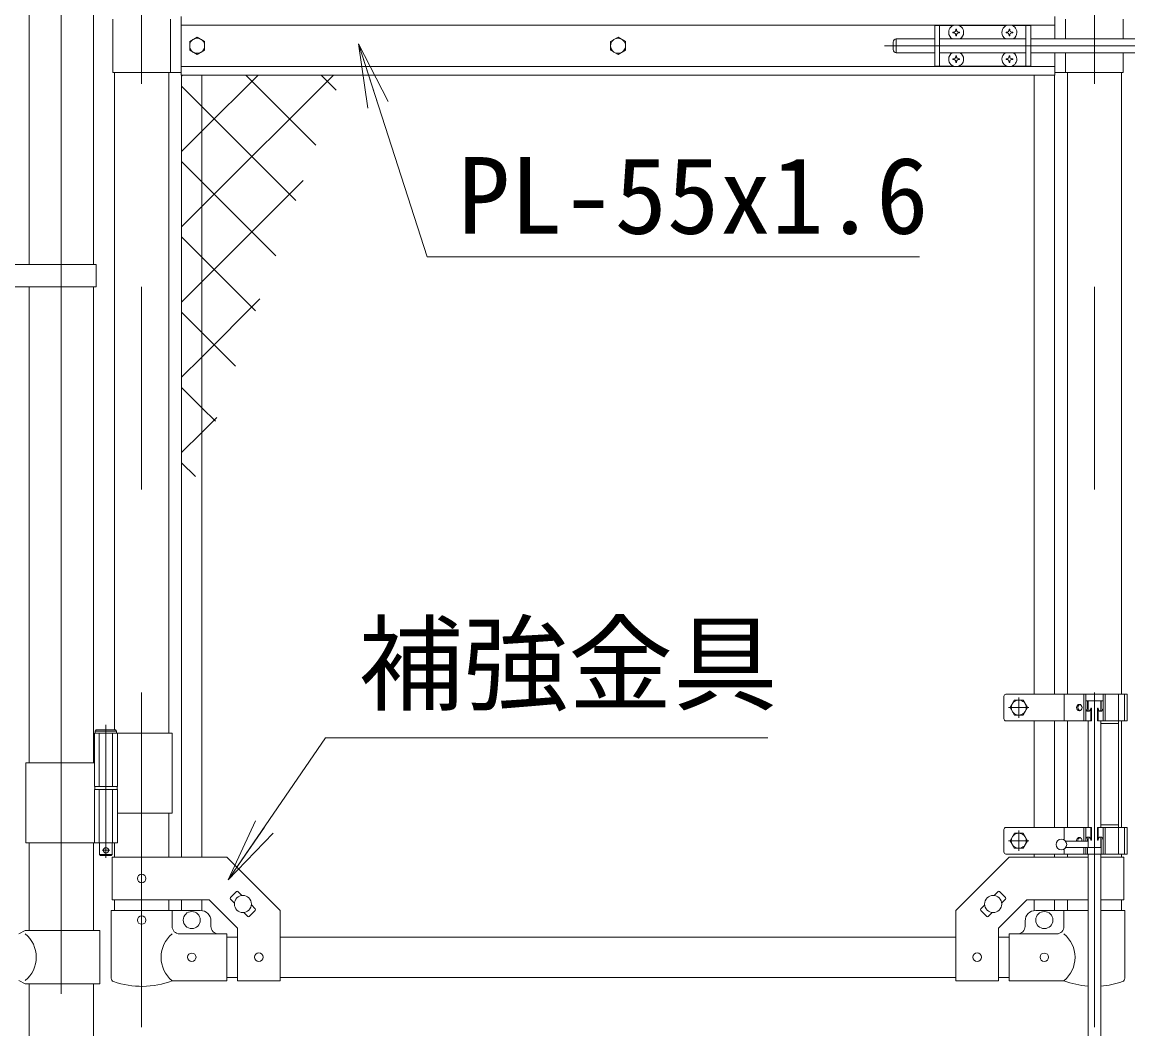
# Model space of a CAD drawing. Units: millimetres, scale not verified. Extents: x -6300 to 6300, y -4455 to 4455.
# Drawn here: x 1123 to 2161, y -639 to 307 of the extents above; entities that cross this region are included whole.
import ezdxf
from ezdxf.enums import TextEntityAlignment as Align

# ---------------------------------------------------------------- set-up
doc = ezdxf.new("R2010")
doc.units = ezdxf.units.MM
doc.header["$LTSCALE"] = 30
for name, pattern in [('DASHED', [7.5, 6, -1.5]), ('USER1', [50.8, 31.75, -6.35, 6.35, -6.35]), ('USER2', [0.375, 0.25, -0.125])]:
    doc.linetypes.add(name, pattern=pattern)
for name, color, linetype, lineweight in [('0-1_D-BMK', 2, 'USER1', 13), ('0-2_D-STR1', 1, 'Continuous', 18), ('0-3_D-STR3', 3, 'Continuous', 13), ('0-8_0', 7, 'Continuous', 9), ('0-9_D-STR2', 7, 'Continuous', 9), ('0-A_D-STR-TXT', 7, 'Continuous', 9)]:
    doc.layers.add(name, color=color, linetype=linetype, lineweight=lineweight)
doc.styles.add('ＭＳ ゴシック', font='')
doc.styles.get('ＭＳ ゴシック').set_extended_font_data('MS Gothic')

# ---------------------------------------------------------------- blocks, each defined once
blk = doc.blocks.new('_Open')
at = {"layer": '0-8_0'}
blk.add_line((-30, 5), (0, 0), dxfattribs=at)
blk.add_lwpolyline([(-30, -5), (0, 0), (-30, 0)], dxfattribs=at)

msp = doc.modelspace()

# ---------------------------------------------------------------- linework, layer by layer
at = {"layer": '0-1_D-BMK'}
for p, q in [((1160.26, 3394.82), (1160.26, -1050.99)), ((1235.66, 1201.31), (1235.66, -637.08)), ((2129.86, 1201.31), (2129.86, -637.08)), ((1932.79, 284.58), (2557.24, 284.58)), ((2058.86, -327.42), (2058.86, -346.42)), ((2129.86, -330.42), (2129.86, -637.08)), ((2068.36, -336.92), (2049.36, -336.92)), ((1202.1, -353), (1202.1, -477.89)), ((2058.86, -452.42), (2058.86, -471.42)), ((2068.36, -461.92), (2049.36, -461.92)), ((1205.72, -470.92), (1198.47, -470.92))]:
    msp.add_line(p, q, dxfattribs=at)
at = {"layer": '0-2_D-STR1'}
for p, q in [((1130.01, 716.08), (1130.01, 79.08)), ((1190.51, 716.08), (1190.51, 79.08)), ((1210.26, 259.58), (1210.26, -357.92)), ((1261.06, 259.58), (1261.06, -360.92)), ((2104.46, 259.58), (2104.46, -324.42)), ((2155.26, 259.58), (2155.26, -324.42)), ((1130.01, 58.08), (1130.01, -388.92)), ((1130.01, 58.08), (1130.01, -388.92)), ((1190.51, 58.08), (1190.51, -388.92)), ((1190.51, 58.08), (1190.51, -388.92)), ((2104.46, -349.42), (2104.46, -449.42)), ((2155.26, -349.42), (2155.26, -449.42)), ((1261.06, -435.92), (1261.06, -477.37)), ((1130.01, -463.92), (1130.01, -546.32)), ((1130.01, -463.92), (1130.01, -546.32)), ((1190.51, -463.92), (1190.51, -546.32)), ((1190.51, -463.92), (1190.51, -546.32)), ((1210.26, -463.92), (1210.26, -477.37)), ((2104.46, -474.42), (2104.46, -477.37)), ((2155.26, -474.42), (2155.26, -477.37)), ((1210.26, -517.37), (1210.26, -527.42)), ((1261.06, -517.37), (1261.06, -527.42)), ((2104.46, -517.37), (2104.46, -527.42)), ((2155.26, -517.37), (2155.26, -527.42)), ((1315.66, -552.42), (1325.66, -552.42)), ((1365.66, -552.42), (1999.86, -552.42)), ((2039.86, -552.42), (2049.86, -552.42)), ((1315.66, -590.42), (1325.66, -590.42)), ((1365.66, -590.42), (1999.86, -590.42)), ((2039.86, -590.42), (2049.86, -590.42)), ((1130.01, -596.32), (1130.01, -1040.42)), ((1190.51, -596.32), (1190.51, -1040.42))]:
    msp.add_line(p, q, dxfattribs=at)
at = {"layer": '0-3_D-STR3'}
for p, q in [((1272.76, 257.08), (1272.76, 312.08)), ((2092.76, 291.08), (2092.76, 312.08)), ((1208.66, 309.58), (1208.66, 259.58)), ((1262.66, 309.58), (1262.66, 259.58)), ((2092.76, 304.08), (1272.76, 304.08)), ((1980.11, 303.58), (1980.11, 265.58)), ((1997.51, 303.58), (1980.11, 303.58)), ((1984.61, 303.58), (1984.61, 265.58)), ((2047.51, 303.58), (2002.71, 303.58)), ((2070.11, 303.58), (2052.71, 303.58)), ((2065.61, 303.58), (2065.61, 265.58)), ((2070.11, 303.58), (2070.11, 265.58)), ((2102.86, 309.58), (2102.86, 291.08)), ((2156.86, 309.58), (2156.86, 291.08)), ((1955.36, 291.08), (1943.91, 291.08)), ((1943.91, 291.08), (1943.91, 278.08)), ((1955.2, 291.08), (1980.11, 291.08)), ((1984.61, 291.08), (2065.61, 291.08)), ((1996.96, 296.69), (1996.96, 297.08)), ((1998.25, 296.66), (1996.96, 296.69)), ((1999.71, 300.23), (1999.69, 298.93)), ((1999.71, 293.93), (1999.69, 295.23)), ((2000.5, 300.23), (1999.71, 300.23)), ((2000.5, 293.93), (1999.71, 293.93)), ((2000.5, 300.23), (2000.53, 298.93)), ((2000.5, 293.93), (2000.53, 295.23)), ((2001.96, 297.5), (2003.26, 297.48)), ((2003.26, 297.48), (2003.26, 297.08)), ((2048.25, 297.5), (2046.96, 297.48)), ((2046.96, 297.48), (2046.96, 297.08)), ((2049.71, 300.23), (2049.69, 298.93)), ((2049.71, 293.93), (2049.69, 295.23)), ((2050.5, 300.23), (2049.71, 300.23)), ((2050.5, 293.93), (2049.71, 293.93)), ((2050.5, 300.23), (2050.53, 298.93)), ((2050.5, 293.93), (2050.53, 295.23)), ((2051.96, 296.66), (2053.26, 296.69)), ((2053.26, 296.69), (2053.26, 297.08)), ((2070.11, 291.08), (2250.91, 291.08)), ((1940.91, 288.08), (1940.91, 281.08)), ((1955.36, 278.08), (1943.91, 278.08)), ((1955.2, 278.08), (1980.11, 278.08)), ((1984.61, 278.08), (2065.61, 278.08)), ((1996.96, 271.69), (1996.96, 272.08)), ((1998.25, 271.66), (1996.96, 271.69)), ((1999.71, 275.23), (1999.69, 273.93)), ((1999.71, 268.93), (1999.69, 270.23)), ((2000.5, 275.23), (1999.71, 275.23)), ((2000.5, 275.23), (2000.53, 273.93)), ((2000.5, 268.93), (2000.53, 270.23)), ((2001.96, 272.5), (2003.26, 272.48)), ((2001.96, 271.66), (2003.26, 271.69)), ((2003.26, 272.48), (2003.26, 272.08)), ((2003.26, 271.69), (2003.26, 272.08)), ((2048.25, 272.5), (2046.96, 272.48)), ((2046.96, 272.48), (2046.96, 272.08)), ((2049.71, 275.23), (2049.69, 273.93)), ((2049.71, 268.93), (2049.69, 270.23)), ((2050.5, 275.23), (2049.71, 275.23)), ((2050.5, 275.23), (2050.53, 273.93)), ((2050.5, 268.93), (2050.53, 270.23)), ((2051.96, 272.5), (2053.26, 272.48)), ((2051.96, 271.66), (2053.26, 271.69)), ((2053.26, 272.48), (2053.26, 272.08)), ((2053.26, 271.69), (2053.26, 272.08)), ((2070.11, 278.08), (2250.91, 278.08)), ((2092.76, 257.08), (2092.76, 278.08)), ((2102.86, 278.08), (2102.86, 259.58)), ((2156.86, 278.08), (2156.86, 259.58)), ((1208.66, 259.58), (1272.76, 259.58)), ((2092.76, 265.08), (1272.76, 265.08)), ((1997.51, 265.58), (1980.11, 265.58)), ((2000.5, 268.93), (1999.71, 268.93)), ((2047.51, 265.58), (2002.71, 265.58)), ((2050.5, 268.93), (2049.71, 268.93)), ((2070.11, 265.58), (2052.71, 265.58)), ((2156.86, 259.58), (2092.76, 259.58)), ((2092.76, 257.08), (1272.76, 257.08)), ((1273.16, 257.08), (1273.16, -477.37)), ((1292.16, 257.08), (1292.16, -477.37)), ((2073.36, 257.08), (2073.36, -324.42)), ((2092.36, 257.08), (2092.36, -324.42)), ((1193.06, 79.08), (1078.26, 79.08)), ((1193.06, 79.08), (1193.06, 58.08)), ((1193.06, 58.08), (1078.26, 58.08)), ((2044.86, -326.42), (2044.86, -347.42)), ((2160.46, -324.42), (2046.86, -324.42)), ((2101.56, -324.42), (2101.56, -349.42)), ((2119.86, -324.42), (2119.86, -349.42)), ((2121.76, -324.42), (2121.76, -349.42)), ((2137.96, -330.42), (2121.76, -330.42)), ((2123.36, -337.42), (2123.36, -330.42)), ((2123.86, -330.42), (2123.86, -339.43)), ((2135.86, -330.42), (2135.86, -339.43)), ((2136.36, -330.42), (2136.36, -337.42)), ((2137.96, -324.42), (2137.96, -349.42)), ((2139.86, -324.42), (2139.86, -349.42)), ((2140.09, -324.42), (2140.09, -349.42)), ((2152.56, -324.42), (2152.56, -474.42)), ((2158.16, -324.42), (2158.16, -349.42)), ((2160.46, -324.42), (2160.46, -349.42)), ((2126.36, -337.42), (2126.36, -349.42)), ((2126.36, -337.42), (2127.05, -337.42)), ((2127.05, -337.42), (2127.05, -349.42)), ((2132.67, -337.42), (2132.67, -349.42)), ((2133.36, -337.42), (2132.67, -337.42)), ((2133.36, -337.42), (2133.36, -349.42)), ((2127.05, -349.42), (2046.86, -349.42)), ((2073.36, -349.42), (2073.36, -449.42)), ((2092.36, -349.42), (2092.36, -449.42)), ((2123.86, -349.42), (2123.86, -449.42)), ((2160.46, -349.42), (2132.67, -349.42)), ((2135.86, -349.42), (2135.86, -449.42)), ((2152.56, -351.72), (2135.86, -351.72)), ((1191.3, -360.92), (1191.3, -410.92)), ((1264.21, -360.92), (1191.3, -360.92)), ((1192.1, -358.92), (1193.1, -357.92)), ((1192.1, -358.92), (1192.1, -360.92)), ((1192.1, -358.92), (1212.1, -358.92)), ((1211.1, -357.92), (1193.1, -357.92)), ((1212.9, -360.92), (1212.9, -410.92)), ((1264.21, -360.92), (1264.21, -435.92)), ((1191.3, -388.92), (1126.96, -388.92)), ((1126.96, -388.92), (1126.96, -463.92)), ((1212.9, -410.92), (1191.3, -410.92)), ((1212.9, -413.92), (1191.3, -413.92)), ((1191.3, -413.92), (1191.3, -463.92)), ((1191.6, -410.92), (1191.6, -413.92)), ((1212.6, -413.92), (1191.6, -413.92)), ((1212.6, -410.92), (1212.6, -413.92)), ((1212.9, -413.92), (1212.9, -463.92)), ((1264.21, -435.92), (1213.01, -435.92)), ((2044.86, -451.42), (2044.86, -472.42)), ((2127.05, -449.42), (2046.86, -449.42)), ((2101.56, -449.42), (2101.56, -461.21)), ((2119.86, -462.42), (2119.86, -449.42)), ((2121.76, -462.42), (2121.76, -449.42)), ((2126.36, -461.42), (2126.36, -449.42)), ((2127.05, -461.42), (2127.05, -449.42)), ((2160.46, -449.42), (2132.67, -449.42)), ((2132.67, -461.42), (2132.67, -449.42)), ((2133.36, -461.42), (2133.36, -449.42)), ((2152.56, -447.12), (2135.86, -447.12)), ((2137.96, -474.42), (2137.96, -449.42)), ((2139.86, -474.42), (2139.86, -449.42)), ((2140.09, -449.42), (2140.09, -474.42)), ((2158.16, -449.42), (2158.16, -474.42)), ((2160.46, -449.42), (2160.46, -474.42)), ((1212.9, -463.92), (1126.96, -463.92)), ((1208.1, -463.92), (1208.1, -474.92)), ((2123.86, -462.42), (2102.86, -462.42)), ((2123.36, -461.42), (2123.36, -462.42)), ((2123.86, -459.4), (2123.86, -468.42)), ((2126.36, -461.42), (2127.05, -461.42)), ((2133.36, -461.42), (2132.67, -461.42)), ((2135.86, -459.4), (2135.86, -468.42)), ((2136.36, -474.42), (2136.36, -461.42)), ((1197.1, -475.92), (1196.1, -474.92)), ((1207.1, -475.92), (1197.1, -475.92)), ((1207.1, -475.92), (1208.1, -474.92)), ((1207.96, -517.37), (1207.96, -477.37)), ((2160.46, -474.42), (2046.86, -474.42)), ((2073.36, -474.42), (2073.36, -477.37)), ((2092.36, -474.42), (2092.36, -477.37)), ((2101.56, -469.63), (2101.56, -474.42)), ((2123.86, -468.42), (2102.86, -468.42)), ((2119.86, -474.42), (2119.86, -468.42)), ((2123.86, -468.42), (2121.76, -468.42)), ((2121.76, -474.42), (2121.76, -468.42)), ((2121.76, -468.42), (2136.36, -468.42)), ((2123.36, -468.42), (2123.36, -474.42)), ((2123.86, -474.42), (2123.86, -723.42)), ((2135.86, -474.42), (2135.86, -723.42)), ((2157.56, -477.37), (2135.86, -477.37)), ((2157.56, -517.37), (2157.56, -477.37)), ((1207.96, -517.37), (1299.09, -517.37)), ((1273.16, -517.37), (1273.16, -527.42)), ((1292.16, -517.37), (1292.16, -527.42)), ((1299.09, -517.37), (1325.66, -543.94)), ((1318.99, -515.36), (1324.65, -509.7)), ((1318.99, -516.77), (1322.71, -520.49)), ((1326.06, -509.7), (1329.78, -513.42)), ((2039.45, -509.7), (2035.74, -513.42)), ((2066.43, -517.37), (2039.86, -543.94)), ((2046.53, -515.36), (2040.87, -509.7)), ((2046.53, -516.77), (2042.81, -520.49)), ((2123.86, -517.37), (2066.43, -517.37)), ((2073.36, -517.37), (2073.36, -527.42)), ((2092.36, -517.37), (2092.36, -527.42)), ((2157.56, -517.37), (2135.86, -517.37)), ((1207.11, -527.42), (1264.21, -527.42)), ((1207.11, -527.42), (1207.11, -591.11)), ((1264.21, -527.42), (1264.21, -542.42)), ((1264.21, -527.42), (1290.66, -527.42)), ((1336.67, -533.04), (1342.33, -527.38)), ((1338.61, -522.25), (1342.33, -525.97)), ((1365.66, -593.62), (1365.66, -527.37)), ((1999.86, -593.62), (1999.86, -527.37)), ((2026.91, -522.25), (2023.19, -525.97)), ((2028.85, -533.04), (2023.19, -527.38)), ((2101.31, -527.42), (2101.31, -542.42)), ((2158.41, -527.42), (2135.86, -527.42)), ((2158.41, -527.42), (2158.41, -591.11)), ((1300.66, -542.42), (1300.66, -537.42)), ((1331.54, -529.32), (1335.25, -533.04)), ((2033.98, -529.32), (2030.26, -533.04)), ((2064.86, -542.42), (2064.86, -537.42)), ((1120.46, -549.32), (1126.46, -546.32)), ((1196.36, -546.32), (1126.46, -546.32)), ((1196.36, -546.32), (1196.36, -596.32)), ((1315.66, -549.42), (1271.21, -549.42)), ((1315.66, -593.42), (1315.66, -549.42)), ((1325.66, -593.62), (1325.66, -543.94)), ((2039.86, -593.62), (2039.86, -543.94)), ((2049.86, -549.42), (2094.31, -549.42)), ((2049.86, -593.42), (2049.86, -549.42)), ((1120.46, -593.32), (1126.46, -596.32)), ((1196.36, -596.32), (1126.46, -596.32)), ((1315.66, -593.42), (1264.21, -593.42)), ((1325.66, -593.62), (1365.66, -593.62)), ((2039.86, -593.62), (1999.86, -593.62)), ((2049.86, -593.42), (2101.31, -593.42))]:
    msp.add_line(p, q, dxfattribs=at)
at = {"layer": '0-3_D-STR3', "linetype": 'USER2'}
msp.add_line((2140.09, -349.42), (2154.09, -349.42), dxfattribs=at)
at = {"layer": '0-3_D-STR3', "linetype": 'DASHED'}
for p, q in [((1195.8, -360.92), (1195.8, -410.92)), ((1208.4, -360.92), (1208.4, -410.92)), ((1195.8, -413.92), (1195.8, -463.92)), ((1208.4, -413.92), (1208.4, -463.92))]:
    msp.add_line(p, q, dxfattribs=at)
at = {"layer": '0-3_D-STR3'}
for points in [[(1287.76, 292.68), (1294.77, 288.63), (1294.77, 280.53), (1287.76, 276.48), (1280.74, 280.53), (1280.74, 288.63)], [(1682.76, 292.68), (1689.77, 288.63), (1689.77, 280.53), (1682.76, 276.48), (1675.74, 280.53), (1675.74, 288.63)], [(2062.91, -329.9), (2066.96, -336.92), (2062.91, -343.93), (2054.81, -343.93), (2050.76, -336.92), (2054.81, -329.9)], [(2062.91, -454.9), (2066.96, -461.92), (2062.91, -468.93), (2054.81, -468.93), (2050.76, -461.92), (2054.81, -454.9)]]:
    msp.add_lwpolyline(points, close=True, dxfattribs=at)
for points in [[(1998.25, 297.5), (1996.96, 297.48), (1996.96, 297.08)], [(2001.96, 296.66), (2003.26, 296.69), (2003.26, 297.08)], [(2048.25, 296.66), (2046.96, 296.69), (2046.96, 297.08)], [(2051.96, 297.5), (2053.26, 297.48), (2053.26, 297.08)], [(1998.25, 272.5), (1996.96, 272.48), (1996.96, 272.08)], [(2048.25, 271.66), (2046.96, 271.69), (2046.96, 272.08)], [(1211.1, -357.92), (1212.1, -358.92), (1212.1, -360.92)], [(1196.1, -463.92), (1196.1, -474.92), (1208.1, -474.92)], [(1207.96, -477.37), (1315.66, -477.37), (1365.66, -527.37)], [(2123.86, -477.37), (2049.86, -477.37), (1999.86, -527.37)], [(2123.86, -527.42), (2101.31, -527.42), (2074.86, -527.42)]]:
    msp.add_lwpolyline(points, dxfattribs=at)
for centre, radius in [((1287.76, 284.58), 7.03), ((1682.76, 284.58), 7.03), ((2058.86, -336.92), 7.03), ((2058.86, -461.92), 7.03), ((2098.86, -465.42), 5), ((1202.1, -470.92), 2.5), ((1235.66, -497.37), 4), ((1330.66, -521.37), 8), ((2034.86, -521.37), 8), ((1282.66, -536.42), 8), ((2082.86, -536.42), 8), ((1235.66, -536.42), 4), ((1282.66, -571.42), 4), ((1345.66, -571.37), 4), ((2019.86, -571.37), 4), ((2082.86, -571.42), 4)]:
    msp.add_circle(centre, radius, dxfattribs=at)
for centre, radius, start, end in [((2000.11, 297.08), 7, 0, 180), ((2050.11, 297.08), 7, 0, 180), ((1943.91, 288.08), 3, 90, 180), ((2000.11, 297.08), 7, 180, 238.99728), ((1998.2, 298.99), 1.49, 270, 0), ((1998.2, 295.18), 1.49, 0, 90), ((2002.01, 298.99), 1.49, 180, 270), ((2002.01, 295.18), 1.49, 90, 180), ((2000.11, 297.08), 7, 301.00272, 0), ((2050.11, 297.08), 7, 180, 238.99728), ((2048.2, 298.99), 1.49, 270, 0), ((2048.2, 295.18), 1.49, 0, 90), ((2052.01, 298.99), 1.49, 180, 270), ((2052.01, 295.18), 1.49, 90, 180), ((2050.11, 297.08), 7, 301.00272, 0), ((1943.91, 281.08), 3, 180, 270), ((2000.11, 272.08), 7, 121.00272, 180), ((2000.11, 272.08), 7, 180, 0), ((1998.2, 273.99), 1.49, 270, 0), ((1998.2, 270.18), 1.49, 0, 90), ((2002.01, 273.99), 1.49, 180, 270), ((2002.01, 270.18), 1.49, 90, 180), ((2000.11, 272.08), 7, 0, 58.99728), ((2050.11, 272.08), 7, 121.00272, 180), ((2050.11, 272.08), 7, 180, 0), ((2048.2, 273.99), 1.49, 270, 0), ((2048.2, 270.18), 1.49, 0, 90), ((2052.01, 273.99), 1.49, 180, 270), ((2052.01, 270.18), 1.49, 90, 180), ((2050.11, 272.08), 7, 0, 58.99728), ((2046.86, -326.42), 2, 90, 180), ((2046.86, -347.42), 2, 180, 270), ((2046.86, -451.42), 2, 90, 180), ((2046.86, -472.42), 2, 180, 270), ((1319.7, -516.07), 1, 135, 225), ((1325.35, -510.41), 1, 45, 135), ((2040.16, -510.41), 1, 45, 135), ((2045.82, -516.07), 1, 315, 45), ((1290.66, -537.42), 10, 0, 90), ((1341.62, -526.67), 1, 315, 45), ((2023.9, -526.67), 1, 135, 225), ((2074.86, -537.42), 10, 90, 180), ((1335.96, -532.33), 1, 225, 315), ((2029.55, -532.33), 1, 225, 315), ((1107.87, -571.32), 28.8, 310.19176, 49.80824), ((1282.4, -571.42), 28.55, 129.59418, 230.40582), ((1271.21, -542.42), 7, 180, 270), ((1307.66, -542.42), 7, 180, 270), ((2057.86, -542.42), 7, 270, 0), ((2094.31, -542.42), 7, 270, 0), ((2083.11, -571.42), 28.55, 309.59418, 50.40582), ((1210.41, -591.11), 3.3, 180, 250.77949), ((2155.11, -591.11), 3.3, 289.22051, 0), ((1235.66, -518.69), 80, 250.77949, 290.9084), ((2129.86, -518.69), 80, 249.0916, 265.69878), ((2129.86, -518.69), 80, 274.30122, 289.22051)]:
    msp.add_arc(centre, radius, start, end, dxfattribs=at)
msp.add_ellipse((2115.71, -336.92), major_axis=(0, 3), ratio=0.839449, dxfattribs=at)
for centre, major_axis, ratio, start_param, end_param in [((2116.86, -336.92), (0, -3), 0.839449, 3.3733968, 6.0513812), ((2124.06, -337.38), (0, -3), 0.766727, 4.7027468, 7.8414058), ((2125.2, -337.38), (0, -3), 0.615242, 4.7027468, 6.0032469), ((2135.66, -337.38), (0, -3), 0.766727, 4.7249648, 7.8636238), ((2134.51, -337.38), (0, -3), 0.615242, 0.2799384, 1.5804385), ((2115.71, -461.92), (0, -3), 0.839449, 1.4033482, 4.8798371), ((2116.86, -461.92), (0, -3), 0.839449, 3.3733968, 4.8798371), ((2124.06, -461.46), (0, 3), 0.766727, 4.7249648, 7.8636238), ((2125.2, -461.46), (0, 3), 0.615242, 0.2799384, 1.5804385), ((2135.66, -461.46), (0, 3), 0.766727, 4.7027468, 7.8414058), ((2134.51, -461.46), (0, 3), 0.615242, 4.7027468, 6.0032469)]:
    msp.add_ellipse(centre, major_axis=major_axis, ratio=ratio, start_param=start_param, end_param=end_param, dxfattribs=at)
at = {"layer": '0-9_D-STR2'}
for p, q in [((1273.16, 256.1), (1274.14, 257.08)), ((1399.25, 191.14), (1333.31, 257.08)), ((1418.12, 242.99), (1404.02, 257.08)), ((1292.16, 227.52), (1273.16, 246.52)), ((1380.38, 139.3), (1292.16, 227.52)), ((1292.16, 156.81), (1273.16, 175.81)), ((1292.16, 62.97), (1387.18, 157.99)), ((1361.51, 87.46), (1292.16, 156.81)), ((1292.16, 86.1), (1273.16, 105.1)), ((1342.64, 35.62), (1292.16, 86.1)), ((1273.16, 43.97), (1292.16, 62.97)), ((1292.16, -7.74), (1346.72, 46.82)), ((1292.16, 15.39), (1273.16, 34.39)), ((1323.77, -16.22), (1292.16, 15.39)), ((1273.16, -26.74), (1292.16, -7.74)), ((1292.16, -55.32), (1273.16, -36.32)), ((1304.9, -68.06), (1292.16, -55.32)), ((1292.16, -78.45), (1306.25, -64.36)), ((1273.16, -97.45), (1292.16, -78.45)), ((1286.04, -119.91), (1273.16, -107.03))]:
    msp.add_line(p, q, dxfattribs=at)
for points in [[(1273.16, 185.39), (1292.16, 204.39), (1344.85, 257.08)], [(1273.16, 114.68), (1292.16, 133.68), (1415.56, 257.08)]]:
    msp.add_lwpolyline(points, dxfattribs=at)
at = {"layer": '0-A_D-STR-TXT'}
for points in [[(1965.59, 86.24), (1503.67, 86.24), (1439.74, 284.42)], [(1823.32, -365.37), (1408.23, -365.37), (1318.1, -496.9)]]:
    msp.add_lwpolyline(points, dxfattribs=at)

# ---------------------------------------------------------------- block references
at = {"layer": '0-A_D-STR-TXT', "xscale": 2, "yscale": 2}
for p, rotation in [((1439.13, 286.33), 107.88006), ((1316.97, -498.55), 235.58239)]:
    msp.add_blockref('_Open', p, dxfattribs=dict(at, rotation=rotation))

# ---------------------------------------------------------------- texts
at = {"layer": '0-A_D-STR-TXT', "style": 'ＭＳ ゴシック'}
for s, p in [('PL-55x1.6', (1532.35, 86.36)), ('補強金具', (1439.18, -353.44))]:
    msp.add_text(s, height=72.14, dxfattribs=at).set_placement(p, align=Align.BOTTOM_LEFT)

doc.saveas('drawing.dxf')
